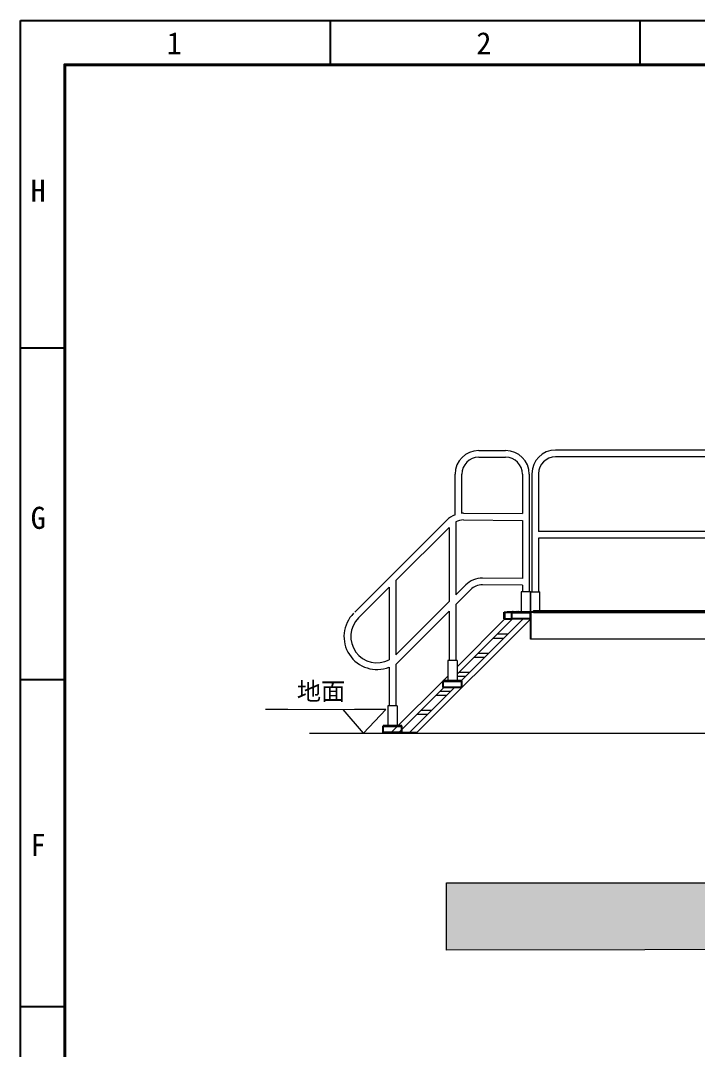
# Model space of a CAD drawing. Header units: millimetres. Extents: x 0 to 87554, y -20854 to 20404.
# Drawn here: x 29985 to 35011, y 11865 to 19505 of the extents above; entities that cross this region are included whole.
import ezdxf
from ezdxf.enums import TextEntityAlignment as Align

# ---------------------------------------------------------------- set-up
doc = ezdxf.new("R2010")
doc.units = ezdxf.units.MM
doc.layers.get('0').update_dxf_attribs({"lineweight": 15})
for name, color, linetype in [('02___PRT_ALL_AXES', 7, 'Continuous'), ('09_ALL_ROUNDS', 7, 'Continuous'), ('20_ALL_FEATURES', 7, 'Continuous'), ('FORM', 7, 'Continuous'), ('SB', 43, 'Continuous')]:
    doc.layers.add(name, color=color, linetype=linetype)
doc.layers.add('THICK', color=7, linetype='Continuous', lineweight=0)
doc.styles.add('KEHUA', font='STFANGSO.TTF')
doc.styles.add('宋体', font='')
doc.styles.get('宋体').set_extended_font_data('SimSun')

# ---------------------------------------------------------------- blocks, each defined once
blk = doc.blocks.new('gfdgdsg')
at = {"color": 7, "linetype": 'Continuous'}
for p, q in [((565682.9, -304354.5), (565882.9, -304354.5)), ((565682.9, -304404.5), (565882.9, -304404.5)), ((565507.9, -304832.7), (565507.9, -304529.5)), ((565557.9, -304821.7), (565557.9, -304529.5)), ((566007.9, -304529.5), (566007.9, -304823)), ((566057.9, -304529.5), (566057.9, -305404.5)), ((566057.9, -304529.5), (566057.9, -305404.5)), ((565570.3, -304820.1), (566007.9, -304823)), ((564762.3, -305554.5), (565445.4, -304871.4)), ((565067.3, -305320.1), (565462.8, -304924.7)), ((565462.8, -304924.7), (565462.8, -305476.2)), ((565512.8, -304884.2), (565512.8, -305426.2)), ((565570, -304870.1), (566007.9, -304873)), ((566007.9, -304873), (566007.9, -305303.6)), ((566007.9, -305303.6), (565711.1, -305301.6)), ((564789.7, -305597.8), (565017.3, -305370.1)), ((565017.3, -305370.1), (565017.3, -305908.8)), ((565067.3, -305320.1), (565067.3, -305871.7)), ((565586.2, -305352.8), (565512.8, -305426.2)), ((565621.5, -305388.2), (565512.8, -305496.9)), ((566007.9, -305353.6), (565710.7, -305351.6)), ((566007.9, -305353.6), (566007.9, -305404.5)), ((565997.9, -305404.5), (565997.9, -305554.5)), ((566067.9, -305404.5), (565997.9, -305404.5)), ((566067.9, -305404.5), (566067.9, -305554.5)), ((566067.9, -305404.5), (566067.9, -305554.5)), ((565462.8, -305476.2), (565067.3, -305871.7)), ((565462.8, -305546.9), (565067.3, -305942.4)), ((565462.8, -305546.9), (565462.8, -305914.7)), ((565512.8, -305496.9), (565512.8, -305914.7)), ((565872.9, -305558.5), (565872.9, -305604.5)), ((565872.9, -305604.5), (565875.9, -305604.5)), ((565876.9, -305554.5), (565876.9, -305557.5)), ((565876.9, -305558.5), (565876.9, -305600.5)), ((565868.4, -305749.1), (565790, -305749.1)), ((565898.4, -305719.1), (565820, -305719.1)), ((565452.8, -305914.7), (565452.8, -306064.7)), ((565522.8, -305914.7), (565452.8, -305914.7)), ((565522.8, -305914.7), (565522.8, -306064.7)), ((565727, -305890.5), (565648.6, -305890.5)), ((565757, -305860.5), (565678.6, -305860.5)), ((565017.3, -305963.6), (565017.3, -306249.5)), ((565067.3, -305942.4), (565067.3, -306249.5)), ((565615.6, -306001.9), (565537.2, -306001.9)), ((565585.6, -306031.9), (565522.8, -306031.9)), ((565474.2, -306143.3), (565395.7, -306143.3)), ((565444.2, -306173.3), (565365.7, -306173.3)), ((565007.3, -306249.5), (565007.3, -306399.5)), ((565077.3, -306249.5), (565007.3, -306249.5)), ((565077.3, -306249.5), (565077.3, -306399.5)), ((565332.8, -306284.8), (565254.3, -306284.8)), ((565302.8, -306314.8), (565224.3, -306314.8)), ((564972.3, -306449.5), (564972.3, -306454.5)), ((565224.6, -306449.5), (564972.3, -306449.5)), ((564972.3, -306454.5), (565219.6, -306454.5))]:
    blk.add_line(p, q, dxfattribs=at)
at = {"color": 3, "linetype": 'Continuous'}
for p, q in [((565219.6, -306454.5), (566069.6, -305604.5)), ((565522.8, -305959.7), (565878, -305604.5)), ((565522.8, -306016.3), (565934.6, -305604.5)), ((565552.8, -306064.7), (566013, -305604.5)), ((565875.9, -305558.5), (565875.9, -305604.5)), ((565927.9, -305604.5), (565880.9, -305604.5)), ((565028, -306454.5), (565452.8, -306029.7)), ((565084.6, -306454.5), (565424.4, -306114.7)), ((565163, -306454.5), (565502.8, -306114.7))]:
    blk.add_line(p, q, dxfattribs=at)
at = {"color": 7, "linetype": 'Continuous'}
for centre, radius, start, end in [((565682.9, -304529.5), 175, 90, 180), ((565882.9, -304529.5), 175, 0, 90), ((565682.9, -304529.5), 125, 90, 180), ((565882.9, -304529.5), 125, 0, 90), ((565569.2, -304995.1), 175, 110.65844, 135), ((565569.2, -304995.1), 175, 89.61876, 93.71142), ((565569.2, -304995.1), 125, 89.61876, 116.93071), ((565709.9, -305476.6), 175, 89.61876, 135), ((565709.9, -305476.6), 125, 89.61876, 135), ((564927.6, -305735.7), 245, 135, 291.5182), ((564927.6, -305735.7), 195, 135, 297.57562), ((565876.9, -305558.5), 4, 90, 180)]:
    blk.add_arc(centre, radius, start, end, dxfattribs=at)
at = {"color": 3, "linetype": 'Continuous'}
blk.add_arc((565876.9, -305558.5), 1, 90, 180, dxfattribs=at)
at = {"layer": '02___PRT_ALL_AXES', "color": 7, "linetype": 'Continuous'}
for p, q in [((565895.4, -305554.5), (565895.4, -305553.5)), ((565910.4, -305554.5), (565910.4, -305553.5)), ((565927.9, -305604.5), (565927.9, -305554.5)), ((566067.9, -305554.5), (565927.9, -305554.5)), ((566067.9, -305558.5), (565927.9, -305558.5)), ((566067.9, -305604.5), (565927.9, -305604.5)), ((565936.9, -305554.5), (565936.9, -305553.5)), ((565938.4, -305554.5), (565938.4, -305553.5)), ((565966.2, -305554.5), (565966.2, -305553.5)), ((565981.2, -305554.5), (565981.2, -305553.5)), ((566067.9, -305604.5), (566067.9, -305554.5)), ((566067.9, -305604.5), (566067.9, -305554.5)), ((565417.8, -306114.7), (565417.8, -306064.7)), ((565557.8, -306064.7), (565417.8, -306064.7)), ((565557.8, -306068.7), (565417.8, -306068.7)), ((565557.8, -306114.7), (565557.8, -306064.7)), ((565557.8, -306114.7), (565417.8, -306114.7)), ((564972.3, -306449.5), (564972.3, -306399.5)), ((565112.3, -306399.5), (564972.3, -306399.5)), ((565112.3, -306403.5), (564972.3, -306403.5)), ((565112.3, -306449.5), (564972.3, -306449.5)), ((565112.3, -306449.5), (565112.3, -306399.5))]:
    blk.add_line(p, q, dxfattribs=at)
at = {"layer": '09_ALL_ROUNDS', "color": 7, "linetype": 'Continuous'}
for p, q in [((565897.5, -305551.5), (565908.4, -305551.5)), ((565908.4, -305551.5), (565934.9, -305551.5)), ((565934.9, -305551.5), (565936.4, -305551.5)), ((565968.2, -305551.5), (565979.2, -305551.5)), ((565979.2, -305551.5), (565997.9, -305551.5))]:
    blk.add_line(p, q, dxfattribs=at)
for centre, start, end in [((565897.4, -305553.5), 90, 180), ((565908.4, -305553.5), 0, 90), ((565934.9, -305553.5), 0, 90), ((565936.4, -305553.5), 0, 90), ((565968.2, -305553.5), 90, 180), ((565979.2, -305553.5), 0, 90)]:
    blk.add_arc(centre, 2, start, end, dxfattribs=at)
at = {"layer": '20_ALL_FEATURES', "color": 7, "linetype": 'Continuous'}
for p, q in [((565872.9, -305604.5), (565872.9, -305554.5)), ((565872.9, -305554.5), (565927.9, -305554.5)), ((565872.9, -305604.5), (565927.9, -305604.5))]:
    blk.add_line(p, q, dxfattribs=at)
blk = doc.blocks.new('y65iu76u67u6')
at = {"color": 7, "linetype": 'Continuous'}
for p, q in [((945969.3, -88535.7), (937281.3, -88535.7)), ((938790.3, -88585.7), (937281.3, -88585.7)), ((938790.3, -89138.7), (938790.3, -88585.7)), ((938840.3, -89138.7), (938840.3, -88585.7)), ((940195.3, -88585.7), (938840.3, -88585.7)), ((940195.3, -89138.7), (940195.3, -88585.7)), ((940245.3, -89138.7), (940245.3, -88585.7)), ((941600.3, -88585.7), (940245.3, -88585.7)), ((941600.3, -89138.7), (941600.3, -88585.7)), ((943005.3, -88585.7), (941650.3, -88585.7)), ((941650.3, -89138.7), (941650.3, -88585.7)), ((943005.3, -89138.7), (943005.3, -88585.7)), ((944410.3, -88585.7), (943055.3, -88585.7)), ((943055.3, -89138.7), (943055.3, -88585.7)), ((944410.3, -89138.7), (944410.3, -88585.7)), ((945969.3, -88585.7), (944460.3, -88585.7)), ((944460.3, -89138.7), (944460.3, -88585.7)), ((937106.3, -88710.7), (937106.3, -89588.7)), ((937156.3, -88710.7), (937156.3, -89138.7)), ((946094.3, -89138.7), (946094.3, -88710.7)), ((946144.3, -89588.7), (946144.3, -88710.7)), ((938790.3, -89138.7), (937156.3, -89138.7)), ((940195.3, -89138.7), (938840.3, -89138.7)), ((941600.3, -89138.7), (940245.3, -89138.7)), ((943005.3, -89138.7), (941650.3, -89138.7)), ((944410.3, -89138.7), (943055.3, -89138.7)), ((946094.3, -89138.7), (944460.3, -89138.7)), ((937156.3, -89188.7), (937156.3, -89588.7)), ((938790.3, -89188.7), (937156.3, -89188.7)), ((938790.3, -89588.7), (938790.3, -89188.7)), ((938840.3, -89588.7), (938840.3, -89188.7)), ((940195.3, -89188.7), (938840.3, -89188.7)), ((940195.3, -89588.7), (940195.3, -89188.7)), ((940245.3, -89588.7), (940245.3, -89188.7)), ((941600.3, -89188.7), (940245.3, -89188.7)), ((941600.3, -89588.7), (941600.3, -89188.7)), ((943005.3, -89188.7), (941650.3, -89188.7)), ((941650.3, -89588.7), (941650.3, -89188.7)), ((943005.3, -89588.7), (943005.3, -89188.7)), ((944410.3, -89188.7), (943055.3, -89188.7)), ((943055.3, -89588.7), (943055.3, -89188.7)), ((944410.3, -89588.7), (944410.3, -89188.7)), ((946094.3, -89188.7), (944460.3, -89188.7)), ((944460.3, -89588.7), (944460.3, -89188.7)), ((946094.3, -89588.7), (946094.3, -89188.7)), ((937096.3, -89738.7), (937096.3, -89588.7)), ((937096.3, -89588.7), (937166.3, -89588.7)), ((937166.3, -89738.7), (937166.3, -89588.7)), ((938780.3, -89738.7), (938780.3, -89588.7)), ((938780.3, -89588.7), (938850.3, -89588.7)), ((938850.3, -89738.7), (938850.3, -89588.7)), ((940185.3, -89738.7), (940185.3, -89588.7)), ((940185.3, -89588.7), (940255.3, -89588.7)), ((940255.3, -89738.7), (940255.3, -89588.7)), ((941590.3, -89738.7), (941590.3, -89588.7)), ((941590.3, -89588.7), (941660.3, -89588.7)), ((941660.3, -89738.7), (941660.3, -89588.7)), ((942995.3, -89738.7), (942995.3, -89588.7)), ((942995.3, -89588.7), (943065.3, -89588.7)), ((943065.3, -89738.7), (943065.3, -89588.7)), ((944400.3, -89738.7), (944400.3, -89588.7)), ((944400.3, -89588.7), (944470.3, -89588.7)), ((944470.3, -89738.7), (944470.3, -89588.7)), ((946154.3, -89588.7), (946084.3, -89588.7)), ((946084.3, -89588.7), (946084.3, -89738.7)), ((946154.3, -89588.7), (946154.3, -89738.7))]:
    blk.add_line(p, q, dxfattribs=at)
for centre, radius, start, end in [((937281.3, -88710.7), 175, 90, 180), ((945969.3, -88710.7), 175, 0, 90), ((937281.3, -88710.7), 125, 90, 180), ((945969.3, -88710.7), 125, 0, 90)]:
    blk.add_arc(centre, radius, start, end, dxfattribs=at)
at = {"layer": '02___PRT_ALL_AXES', "color": 7, "linetype": 'Continuous'}
blk.add_line((946154.3, -89738.7), (937096.3, -89738.7), dxfattribs=at)
blk = doc.blocks.new('KH01-M017S')
at = {"layer": 'FORM', "color": 4}
for p, q in [((35, 297), (35, 292)), ((70, 297), (70, 292)), ((0, 260), (5, 260)), ((0, 222.5), (5, 222.5)), ((0, 185.5), (5, 185.5))]:
    blk.add_line(p, q, dxfattribs=at)
at = {"layer": 'FORM', "color": 6}
blk.add_lwpolyline([(0, 297), (420, 297), (420, 0), (0, 0)], close=True, dxfattribs=at)
at = {"layer": 'FORM', "color": 8, "lineweight": 40}
blk.add_lwpolyline([(5, 5), (415, 5), (415, 292), (5, 292)], close=True, dxfattribs=at)
at = {"layer": 'FORM', "color": 4, "style": 'KEHUA'}
for s, p in [('1', (16.53, 293.19)), ('2', (51.53, 293.19)), ('H', (1.14, 276.52)), ('G', (1.14, 239.52)), ('F', (1.14, 202.52))]:
    blk.add_text(s, height=2.5, dxfattribs=at).set_placement(p)
at = {"layer": 'FORM', "color": 8, "style": 'KEHUA'}
blk.add_attdef('公司名称', text='', height=2.5, dxfattribs=at).set_placement((284.94, 43.94), align=Align.MIDDLE_LEFT)
at = {"layer": 'FORM', "color": 4, "style": 'KEHUA'}
for tag, p in [('设计者', (369.07, 43.93)), ('审核者', (369.07, 37.93)), ('工程名称', (299.91, 37.59)), ('标准化', (369.07, 31.93)), ('批准者', (369.07, 25.93))]:
    blk.add_attdef(tag, text='', height=2.5, dxfattribs=at).set_placement(p, align=Align.MIDDLE_LEFT)
for tag, p in [('图纸名称', (299.91, 30.82)), ('产品型号', (299.91, 24.82)), ('版本', (299.91, 18.64)), ('页码', (299.91, 12.64))]:
    blk.add_attdef(tag, p, '', height=2.5, dxfattribs=at)

msp = doc.modelspace()

# ---------------------------------------------------------------- hatches: boundary and pattern name
h = msp.add_hatch()
h.set_pattern_fill('CONCRE', color=256, scale=10)
h.set_pattern_definition([(0, (-57338.58, 42594.77), (254, 254), [31.75, -222.25]), (90, (-57338.58, 42594.77), (-254, 254), [31.75, -222.25]), (135, (-57306.83, 42594.77), (-254, 0), [44.9013, -314.309]), (0, (-57306.83, 42737.65), (254, 254), [31.75, -222.25]), (45, (-57290.95, 42721.77), (0, 254), [22.4506, -336.7596]), (135, (-57290.95, 42721.77), (-254, 0), [22.4506, -336.7596]), (0, (-57211.58, 42801.15), (254, 254), [44.9013, -209.0987]), (45, (-57211.58, 42801.15), (0, 254), [31.75, -327.46025]), (135, (-57166.67, 42801.15), (-254, 0), [31.75, -327.46025]), (90, (-57163.95, 42658.27), (-254, 254), [31.75, -222.25]), (45, (-57163.95, 42658.27), (0, 254), [22.4506, -336.7596]), (135, (-57148.08, 42674.15), (-254, 0), [22.4506, -336.7596]), (0, (-57306.83, 42658.27), (254, 254), [15.875, -212.725]), (0, (-57116.33, 42721.77), (254, 254), [15.875, -212.725]), (90, (-57195.7, 42753.52), (-254, 254), [15.875, -212.725]), (135, (-57163.95, 42610.65), (-254, 0), [22.4506, -336.7596]), (135, (-57275.08, 42785.27), (-254, 0), [22.4506, -336.7596]), (45, (-57219.51, 42678.12), (0, 254), [22.4506, -336.7596]), (90, (-57251.26, 42626.52), (-254, 254), [3.96875, -250.03125]), (90, (-57239.36, 42733.68), (-254, 254), [3.96875, -250.03125]), (90, (-57120.3, 42777.34), (-254, 254), [3.96875, -250.03125]), (90, (-57116.33, 42642.4), (-254, 254), [3.96875, -250.03125])])
h.paths.add_polyline_path([(33148.943, 13100.497), (43454.595, 13100.508), (43454.649, 12619.739), (33148.943, 12600.472)])

# ---------------------------------------------------------------- linework, layer by layer
at = {"color": 0, "lineweight": 25}
msp.add_line((33772.789, 15112.011, 19235.731), (33772.789, 14911.987, 19235.731), dxfattribs=at)
for p, q in [((32698.456, 14387.872, 19235.731), (31805.225, 14387.872, 19235.731)), ((32532.726, 14211.987, 19235.731), (32381.052, 14387.872, 19235.731)), ((32532.726, 14211.987, 19235.731), (32698.456, 14387.872, 19235.731)), ((32130.051, 14211.987, 19235.731), (43899.808, 14211.987, 19235.731))]:
    msp.add_line(p, q)
at = {"elevation": 19235.731}
for points in [[(33772.789, 15112.011), (42831.372, 15111.701), (42830.79, 14911.987), (33772.789, 14911.987)], [(33148.943, 13100.497), (43454.595, 13100.508), (43454.649, 12619.739), (33148.943, 12600.472)]]:
    msp.add_lwpolyline(points, close=True, dxfattribs=at)
at = {"color": 6, "lineweight": 25, "elevation": 19235.731}
msp.add_lwpolyline([(33792.789, 15112.011), (42831.372, 15112.011), (42831.372, 15118.048), (33792.789, 15118.048)], close=True, dxfattribs=at)

# ---------------------------------------------------------------- block references
at = {"layer": 'THICK', "lineweight": -3}
msp.add_blockref('y65iu76u67u6', (-903324.071, 104850.702, 19235.731), dxfattribs=at)

# ---------------------------------------------------------------- next in the draw order: texts
at = {"layer": 'SB', "color": 1, "ltscale": 20, "insert": (32036.714, 14590.035, 19235.731), "char_height": 132, "attachment_point": 1, "style": '宋体', "bg_fill": 2}
msp.add_mtext('{\\fSimSun|b0|i0|c134|p2;地面}', dxfattribs=at)

# ---------------------------------------------------------------- next in the draw order: block references
at = {"xscale": 65.67391285754275, "yscale": 65.67391285754275, "zscale": 65.67391285754275}
msp.add_blockref('KH01-M017S', (29985.462, 0), dxfattribs=at)
at = {"layer": 'THICK'}
msp.add_blockref('gfdgdsg', (-532295.731, 320666.479, 19235.731), dxfattribs=at)

doc.saveas('drawing.dxf')
